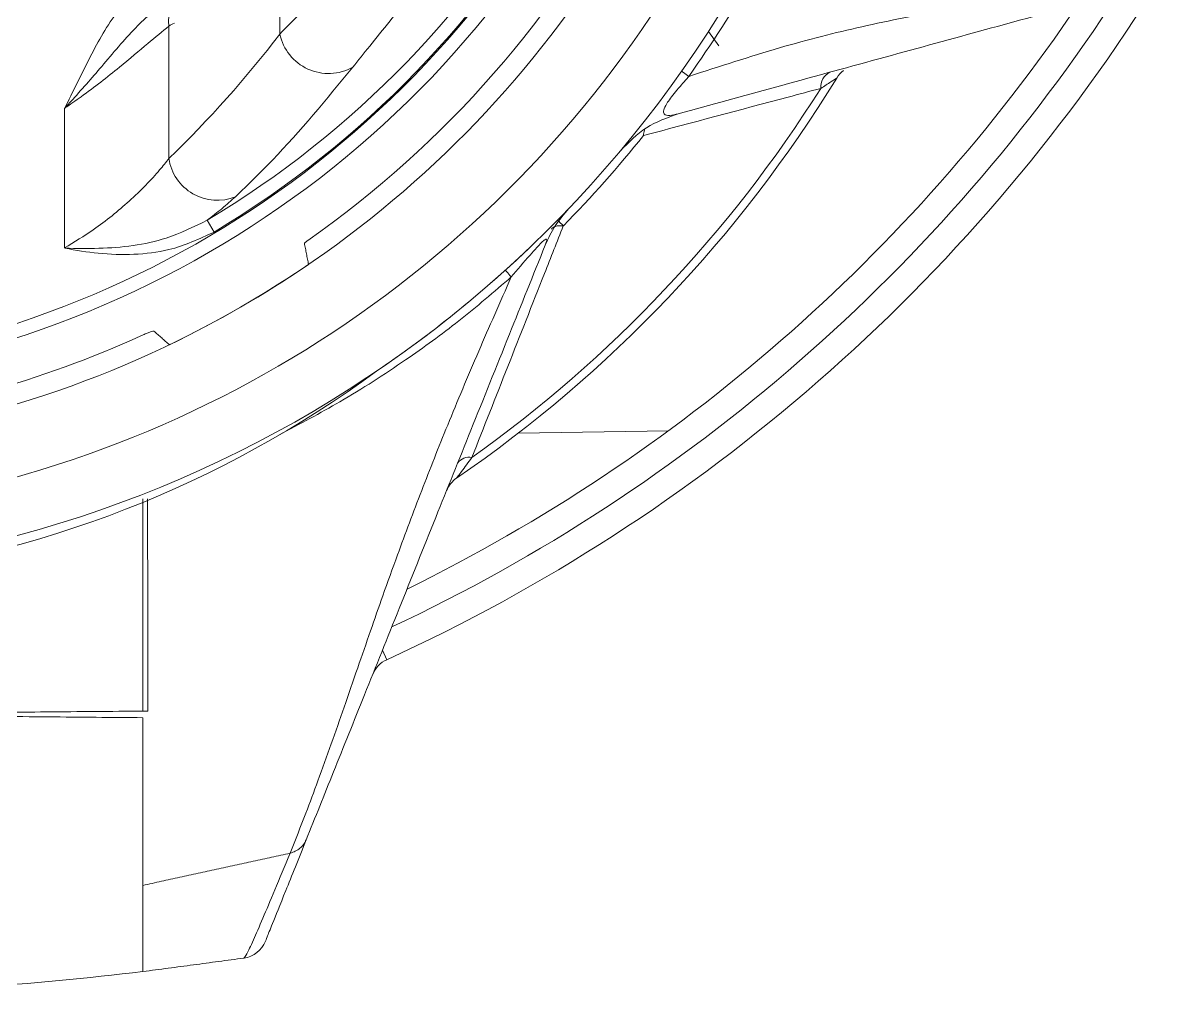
# Model space of a CAD drawing. Extents: x 12.1 to 108.7, y 1 to 80.4.
# Drawn here: x 103.269 to 105.775, y 29.18 to 31.294 of the extents above; entities that cross this region are included whole.
import ezdxf

# ---------------------------------------------------------------- set-up
doc = ezdxf.new("R2010")
doc.units = 0
doc.header["$MEASUREMENT"] = 0
doc.linetypes.add('SLD-Solid', pattern=[0])
doc.layers.add('OBJECT', color=7, linetype='CONTINUOUS')

msp = doc.modelspace()

# ---------------------------------------------------------------- linework, layer by layer
at = {"layer": 'OBJECT', "linetype": 'SLD-Solid', "lineweight": 15}
for p, q in [((103.8272, 31.27), (103.8272, 31.4202)), ((103.5861, 30.9997), (103.5861, 31.2873)), ((104.7817, 31.2443), (104.759, 31.2755)), ((103.3595, 30.8051), (103.3595, 31.1086)), ((103.6691, 30.8653), (103.6843, 30.8397)), ((104.3672, 30.8027), (104.3675, 30.803)), ((104.3453, 30.4024), (104.672, 30.4081)), ((104.0504, 29.9311), (104.0598, 29.9104))]:
    msp.add_line(p, q, dxfattribs=at)
at = {"layer": 'OBJECT', "linetype": 'SLD-Solid', "lineweight": 15, "flags": 128}
msp.add_lwpolyline([(105.0379, 31.1743), (105.041, 31.1789), (105.0446, 31.1833), (105.0486, 31.1873), (105.053, 31.1909), (105.053, 31.1909)], dxfattribs=at)
at = {"layer": 'OBJECT', "linetype": 'SLD-Solid', "lineweight": 15}
for centre, radius, start, end in [((102.5868, 32.6769), 2.585, 276.6644, 342.7305), ((102.5868, 32.6769), 2.1724, 208.1241, 331.8759), ((102.5868, 32.6769), 2.1425, 208.9527, 331.0473), ((102.5868, 32.6769), 2.31, 283.6523, 333.3136), ((102.5868, 32.6769), 2.1103, 300.8539, 331.0105), ((102.5868, 32.6769), 2.14, 300.8539, 331.0105), ((102.5868, 32.6769), 2.2663, 305.0518, 332.5597), ((102.5868, 32.6769), 2.462, 282.0513, 334.5258), ((103.6762, 31.2984), 0.0908, 132.1677, 187.0342), ((102.4503, 33.4353), 3.875, 294.5425, 327.6669), ((102.4503, 33.4353), 3.815, 295.1336, 327.0237), ((102.4503, 33.4353), 3.755, 296.1259, 325.9861), ((103.9333, 31.2929), 0.1086, 192.1534, 299.0186), ((105.0388, 31.1549), 0.0357, 115.8205, 184.9183), ((102.5868, 32.6769), 2.875, 304.4115, 328.4891), ((102.5868, 32.6769), 2.8574, 305.4681, 327.7438), ((102.5868, 32.6769), 2.6026, 315.5161, 321.2938), ((103.6911, 31.0149), 0.1061, 188.1931, 292.0018), ((102.5868, 32.6769), 2.585, 304.1373, 313.529), ((102.5868, 32.6769), 2.31, 295.6656, 304.3344), ((102.5868, 32.6769), 2.2663, 285.4748, 294.4557), ((102.6252, 32.4592), 2.385, 276.2978, 306.3095), ((104.2384, 30.3203), 0.0301, 77.7532, 145.0504), ((104.2455, 30.2555), 0.06, 124.4115, 158.095), ((104.0848, 29.8558), 0.06, 114.5425, 158.095), ((103.7404, 29.3212), 0.06, 278.3542, 338.095), ((102.5868, 37.1769), 8, 271.50962, 276.76948)]:
    msp.add_arc(centre, radius, start, end, dxfattribs=at)
for centre, major_axis, ratio, start_param, end_param in [((102.7998, 32.6769), (1.6185, 0), 0.982242, 5.21966, 5.228125), ((101.8491, 32.6769), (2.4576, 0), 0.964711, 5.497371, 5.647898)]:
    msp.add_ellipse(centre, major_axis=major_axis, ratio=ratio, start_param=start_param, end_param=end_param, dxfattribs=at)
for points, knots in [([(104.1183, 31.5786), (104.1044, 31.5622), (104.0647, 31.5154), (103.9977, 31.4426), (103.9278, 31.3711), (103.8688, 31.3126), (103.8412, 31.2843), (103.8272, 31.27)], [0, 0, 0, 0, 0.130076, 0.370614, 0.617914, 0.806075, 1, 1, 1, 1]), ([(103.986, 31.1979), (103.9978, 31.2127), (104.0217, 31.2429), (104.0715, 31.304), (104.1308, 31.3794), (104.1869, 31.4554), (104.2202, 31.5043), (104.2319, 31.5215)], [0, 0, 0, 0, 0.180504, 0.366966, 0.612055, 0.863561, 1, 1, 1, 1]), ([(104.8924, 31.4717), (104.8798, 31.4459), (104.8297, 31.3431), (104.765, 31.2487), (104.7166, 31.178)], [0, 0, 0, 0, 0.251566, 1, 1, 1, 1]), ([(104.7166, 31.178), (104.7833, 31.1997), (104.9147, 31.2426), (105.0978, 31.2889), (105.2706, 31.3225), (105.4408, 31.3506), (105.6068, 31.3785), (105.7197, 31.4068), (105.7754, 31.4208)], [0, 0, 0, 0, 0.166316, 0.327725, 0.500562, 0.66248, 0.833467, 1, 1, 1, 1]), ([(103.5483, 31.3958), (103.521, 31.3698), (103.4656, 31.3168), (103.4111, 31.2139), (103.3771, 31.1439), (103.3596, 31.1088), (103.3595, 31.1086)], [0, 0, 0, 0, 0.324519, 0.659805, 0.9981, 1, 1, 1, 1]), ([(105.7397, 31.3832), (105.6776, 31.3662), (105.5543, 31.3325), (105.3459, 31.2754), (105.1283, 31.2159), (104.9073, 31.1554), (104.7637, 31.116), (104.6934, 31.0968)], [0, 0, 0, 0, 0.19647, 0.390239, 0.594002, 0.801616, 1, 1, 1, 1]), ([(103.3595, 31.1086), (103.3597, 31.1087), (103.3607, 31.1098), (103.3652, 31.1148), (103.3923, 31.1447), (103.4433, 31.2025), (103.5085, 31.2821), (103.5602, 31.3272), (103.5842, 31.348)], [0, 0, 0, 0, 0.002191, 0.013463, 0.059638, 0.364667, 0.706177, 1, 1, 1, 1]), ([(103.3595, 31.1086), (103.3715, 31.117), (103.4131, 31.1461), (103.4761, 31.195), (103.5426, 31.2516), (103.5718, 31.2755), (103.5861, 31.2873)], [0, 0, 0, 0, 0.130798, 0.454343, 0.731133, 1, 1, 1, 1]), ([(103.7308, 30.9165), (103.758, 30.9427), (103.845, 31.0268), (103.9285, 31.1281), (103.986, 31.1979)], [0, 0, 0, 0, 0.311682, 1, 1, 1, 1]), ([(104.6934, 31.0968), (104.6804, 31.0937), (104.6636, 31.0896), (104.6604, 31.1027), (104.6658, 31.1151), (104.676, 31.1301), (104.6875, 31.1446), (104.7015, 31.1611), (104.7113, 31.1721), (104.7166, 31.178)], [0, 0, 0, 0, 0.498953, 0.641289, 0.749043, 0.806188, 0.86294, 0.925881, 1, 1, 1, 1]), ([(105.0379, 31.1743), (105.0377, 31.1742), (105.0373, 31.1739), (105.0329, 31.171), (105.0219, 31.164), (105.011, 31.1569), (105.0032, 31.1519)], [0, 0, 0, 0, 0.1047703, 0.3101921, 0.5135895, 1, 1, 1, 1]), ([(105.0032, 31.1519), (104.9796, 31.1456), (104.8533, 31.112), (104.7234, 31.0775), (104.6179, 31.0495)], [0, 0, 0, 0, 0.187713, 1, 1, 1, 1]), ([(104.6204, 31.0631), (104.6202, 31.0625), (104.6187, 31.0587), (104.6182, 31.0537), (104.6178, 31.0495)], [0, 0, 0, 0, 0.171792, 1, 1, 1, 1]), ([(103.5861, 30.9997), (103.5797, 30.9915), (103.5578, 30.9633), (103.5044, 30.9089), (103.4318, 30.8496), (103.3807, 30.8181), (103.3595, 30.8051)], [0, 0, 0, 0, 0.139376, 0.476221, 0.783717, 1, 1, 1, 1]), ([(103.6691, 30.8653), (103.6802, 30.8738), (103.7039, 30.892), (103.7215, 30.908), (103.7308, 30.9165)], [0, 0, 0, 0, 0.4689525, 1, 1, 1, 1]), ([(104.4043, 30.8113), (104.4109, 30.8258), (104.4242, 30.8547), (104.4451, 30.8788), (104.4555, 30.8908)], [0, 0, 0, 0, 0.5000001, 1, 1, 1, 1]), ([(103.6691, 30.8653), (103.64, 30.851), (103.5665, 30.815), (103.4587, 30.8033), (103.3845, 30.8038), (103.3598, 30.8051), (103.3595, 30.8051)], [0, 0, 0, 0, 0.303532, 0.768515, 0.997815, 1, 1, 1, 1]), ([(104.4436, 30.8532), (104.4299, 30.8187), (104.3891, 30.7154), (104.3225, 30.5466), (104.2707, 30.4154), (104.2448, 30.3497)], [0, 0, 0, 0, 0.200477, 0.599739, 1, 1, 1, 1]), ([(103.3595, 30.8051), (103.3598, 30.8051), (103.3839, 30.8), (103.4338, 30.7919), (103.5097, 30.7897), (103.5966, 30.7992), (103.6522, 30.8249), (103.6843, 30.8397)], [0, 0, 0, 0, 0.00199, 0.221833, 0.453217, 0.68421, 1, 1, 1, 1]), ([(103.8884, 30.8217), (103.8874, 30.821), (103.8856, 30.8197), (103.8832, 30.8178), (103.8814, 30.8163), (103.8806, 30.8155), (103.8806, 30.8153), (103.8806, 30.8152)], [0, 0, 0, 0, 0.219651, 0.439264, 0.659733, 0.880541, 1, 1, 1, 1]), ([(104.4043, 30.8113), (104.3781, 30.7461), (104.3223, 30.6073), (104.2438, 30.4121), (104.164, 30.2138), (104.0868, 30.0217), (104.0125, 29.8369), (103.9446, 29.6682), (103.9042, 29.5675), (103.8846, 29.519)], [0, 0, 0, 0, 0.133296, 0.283597, 0.425181, 0.577963, 0.728419, 0.869046, 1, 1, 1, 1]), ([(104.3304, 30.7423), (104.3438, 30.758), (104.362, 30.7793), (104.3832, 30.8033), (104.3915, 30.8122), (104.3965, 30.8173), (104.4006, 30.821), (104.4049, 30.8243), (104.4093, 30.8249), (104.4064, 30.8171), (104.4043, 30.8113)], [0, 0, 0, 0, 0.301965, 0.408336, 0.454657, 0.498953, 0.543233, 0.590044, 0.698053, 1, 1, 1, 1]), ([(104.3304, 30.7423), (104.2928, 30.7098), (104.2191, 30.6461), (104.0943, 30.5559), (103.9648, 30.4725), (103.8709, 30.4228), (103.827, 30.3996)], [0, 0, 0, 0, 0.243384, 0.478075, 0.755867, 1, 1, 1, 1]), ([(103.8494, 29.4899), (103.861, 29.5189), (103.882, 29.5711), (103.9114, 29.6501), (103.939, 29.7267), (103.9675, 29.8084), (103.9958, 29.8903), (104.0237, 29.9711), (104.0523, 30.0528), (104.0885, 30.1534), (104.1341, 30.2754), (104.1923, 30.422), (104.2566, 30.575), (104.3063, 30.6877), (104.3304, 30.7423)], [0, 0, 0, 0, 0.078151, 0.140606, 0.211738, 0.281669, 0.355615, 0.424485, 0.488316, 0.561233, 0.671868, 0.779101, 0.893074, 1, 1, 1, 1]), ([(103.525, 30.614), (103.5267, 30.6147), (103.5315, 30.6169), (103.5391, 30.6201), (103.5466, 30.6229), (103.552, 30.6246), (103.5531, 30.6245), (103.5536, 30.6244)], [0, 0, 0, 0, 0.119375, 0.340233, 0.560698, 0.78033, 1, 1, 1, 1]), ([(104.2116, 30.305), (104.2117, 30.3053), (104.2121, 30.3058), (104.2158, 30.3107), (104.2262, 30.3246), (104.237, 30.3392), (104.2448, 30.3497)], [0, 0, 0, 0, 0.100787, 0.226046, 0.441281, 1, 1, 1, 1]), ([(103.5298, 30.2598), (103.5298, 30.2417), (103.5298, 30.0872), (103.5298, 29.934), (103.5298, 29.7987)], [0, 0, 0, 0, 0.117583, 1, 1, 1, 1]), ([(103.5397, 30.26), (103.5397, 30.2589), (103.5398, 30.2414), (103.5399, 30.1584), (103.5402, 30.0053), (103.5404, 29.8697), (103.5405, 29.7988)], [0, 0, 0, 0, 0.007149, 0.112843, 0.535618, 1, 1, 1, 1]), ([(103.5298, 29.7843), (103.462, 29.7849), (103.3255, 29.7861), (103.1147, 29.7879), (102.9664, 29.7892), (102.8932, 29.7898), (102.8868, 29.7899)], [0, 0, 0, 0, 0.344297, 0.693058, 0.973034, 1, 1, 1, 1]), ([(103.5298, 29.7987), (103.4601, 29.7981), (103.3232, 29.7969), (103.1151, 29.7951), (102.9763, 29.7939), (102.9067, 29.7933)], [0, 0, 0, 0, 0.341466, 0.670025, 1, 1, 1, 1]), ([(103.5405, 29.7988), (103.5391, 29.7988), (103.5353, 29.7987), (103.531, 29.7987), (103.5303, 29.7987), (103.5298, 29.7987)], [0, 0, 0, 0, 0.153033, 0.431212, 1, 1, 1, 1]), ([(103.5298, 29.7843), (103.5298, 29.7635), (103.5298, 29.6416), (103.5298, 29.5205), (103.5298, 29.42)], [0, 0, 0, 0, 0.170608, 1, 1, 1, 1]), ([(103.8846, 29.519), (103.8687, 29.4793), (103.8363, 29.3988), (103.8112, 29.3364), (103.798, 29.3036), (103.7967, 29.3004), (103.7961, 29.2988)], [0, 0, 0, 0, 0.2762007, 0.5603853, 0.779105, 1, 1, 1, 1]), ([(103.7491, 29.2618), (103.7507, 29.2636), (103.754, 29.2672), (103.768, 29.2968), (103.7888, 29.3443), (103.815, 29.4066), (103.8379, 29.462), (103.8494, 29.4899)], [0, 0, 0, 0, 0.218089, 0.438109, 0.636555, 0.817195, 1, 1, 1, 1]), ([(103.5298, 29.42), (103.5298, 29.3955), (103.5298, 29.3463), (103.5298, 29.2934), (103.5298, 29.2562), (103.5298, 29.2359), (103.5298, 29.2337), (103.5298, 29.2327)], [0, 0, 0, 0, 0.201261, 0.404211, 0.61206, 0.821395, 1, 1, 1, 1])]:
    msp.add_open_spline(points, degree=3, knots=knots, dxfattribs=at)
for points, degree in [([(104.7166, 31.178), (104.7007, 31.1891)], 1), ([(104.6934, 31.0968), (104.6694, 31.0882), (104.6214, 31.0709), (104.5857, 31.0345), (104.5679, 31.0163)], 3), ([(104.5697, 31.0185), (104.5679, 31.0163)], 1), ([(104.4182, 30.8459), (104.419, 30.8472), (104.4206, 30.8498), (104.4263, 30.8523), (104.4338, 30.8536), (104.4403, 30.8533), (104.4436, 30.8532)], 3), ([(104.4311, 30.8656), (104.4312, 30.8654), (104.4315, 30.8651), (104.4341, 30.8626), (104.438, 30.8588), (104.4417, 30.8551), (104.4436, 30.8532)], 3), ([(103.8806, 30.8152), (103.8897, 30.7694)], 1), ([(104.3304, 30.7423), (104.3266, 30.7465), (104.3191, 30.7548), (104.318, 30.7561), (104.3174, 30.7567)], 3), ([(103.5873, 30.5948), (103.5536, 30.6244)], 1), ([(103.8494, 29.4899), (103.8533, 29.4912), (103.8613, 29.4936), (103.8713, 29.5003), (103.8796, 29.5087), (103.883, 29.5156), (103.8846, 29.519)], 3), ([(103.5298, 29.42), (103.8494, 29.4899)], 1), ([(103.7491, 29.2618), (103.5298, 29.2327)], 1)]:
    msp.add_open_spline(points, degree=degree, dxfattribs=at)

doc.saveas('drawing.dxf')
